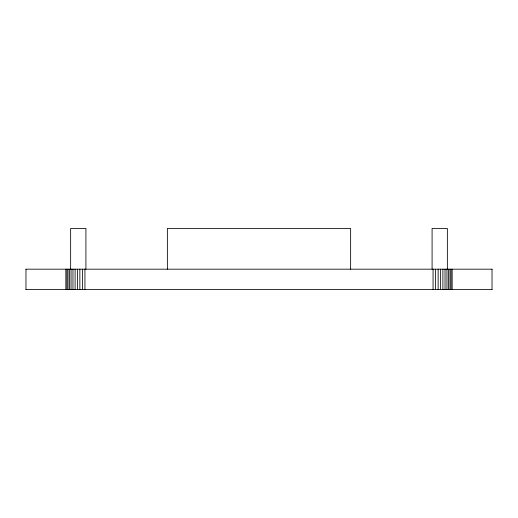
<?xml version="1.0" encoding="UTF-8"?>
<svg xmlns="http://www.w3.org/2000/svg" width="518" height="518" viewBox="0 0 518 518"><rect width="100%" height="100%" fill="white"/><g stroke="black" fill="none" stroke-linecap="round" stroke-linejoin="round"><path stroke-width="0.78" d="M25.9 269.179L492.1 269.179M25.9 289.543L492.1 289.543M492.029 269.179L492.029 289.543M452.156 269.179L452.156 289.543M451.055 269.179L451.055 289.543M449.993 269.179L449.993 289.543M448.614 269.179L448.614 289.543M447.364 269.179L447.364 228.457L432.09 228.457L432.09 269.179M446.95 269.179L446.95 289.543M445.027 269.179L445.027 289.543M442.89 269.179L442.89 289.543M440.578 269.179L440.578 289.543M438.137 269.179L438.137 289.543M435.619 269.179L435.619 289.543M433.067 269.179L433.067 289.543M350.641 269.179L350.641 228.457L167.372 228.457L167.372 269.179M85.917 269.179L85.917 228.457L70.642 228.457L70.642 269.179M84.933 269.179L84.933 289.543M82.381 269.179L82.381 289.543M79.856 269.179L79.856 289.543M77.415 269.179L77.415 289.543M75.104 269.179L75.104 289.543M72.967 269.179L72.967 289.543M71.05 269.179L71.05 289.543M69.386 269.179L69.386 289.543M68.007 269.179L68.007 289.543M66.945 269.179L66.945 289.543M65.844 269.179L65.844 289.543M25.971 269.179L25.971 289.543"/></g></svg>
